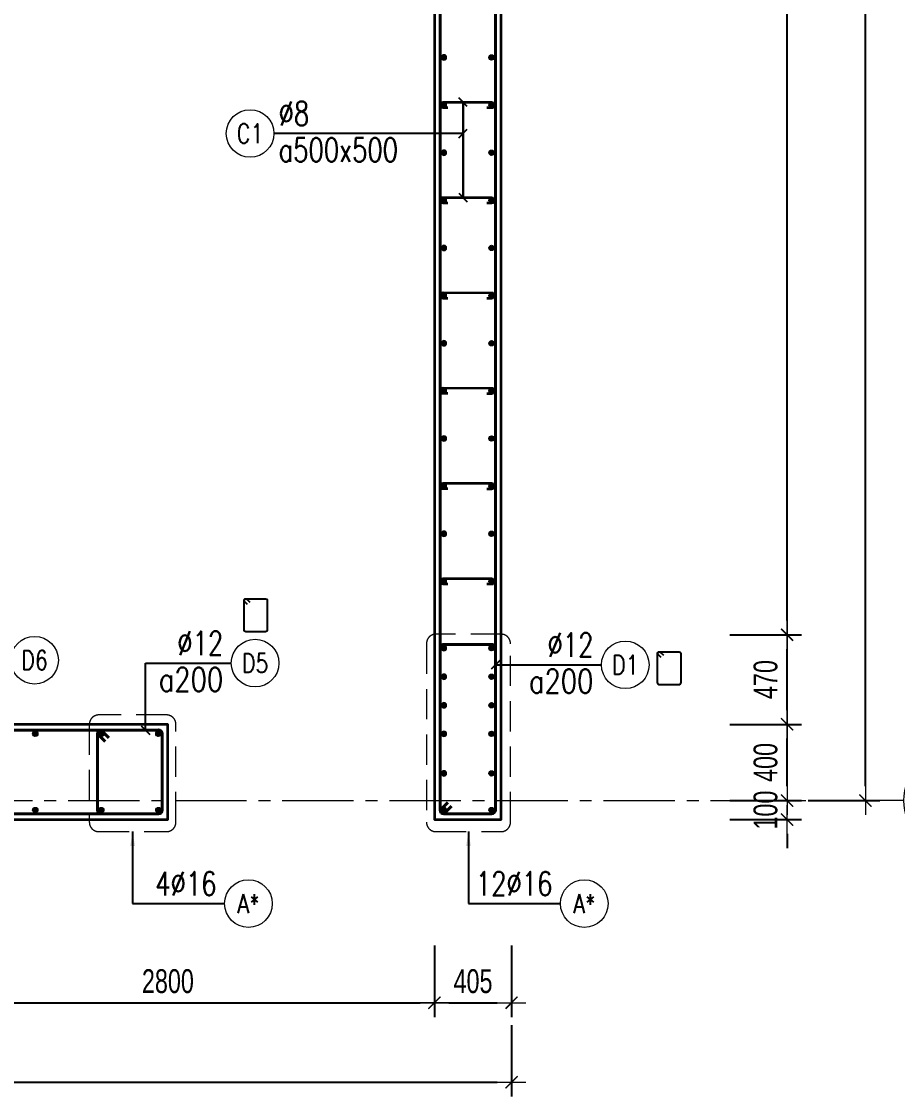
# Model space of a CAD drawing. Header units: millimetres. Extents: x 738475 to 1279438, y -34239 to 156422.
# Drawn here: x 1076493 to 1081094, y 124930 to 130572 of the extents above; entities that cross this region are included whole.
import ezdxf
from ezdxf.enums import TextEntityAlignment as Align

# ---------------------------------------------------------------- set-up
doc = ezdxf.new("R2010")
doc.units = ezdxf.units.MM
doc.header["$MEASUREMENT"] = 0
for name, pattern in [('HIDDEN2', [4.7625, 3.175, -1.5875]), ('HT_Dim Grid$0$CENTER2', [1.125, 0.75, -0.125, 0.125, -0.125]), ('HT_Grid$0$CENTER2', [1.125, 0.75, -0.125, 0.125, -0.125])]:
    doc.linetypes.add(name, pattern=pattern)
doc.layers.get('0').update_dxf_attribs({"lineweight": 20})
doc.layers.get('Defpoints').update_dxf_attribs({"color": 151, "lineweight": 9})
for name, color, linetype, lineweight in [('HT_Dim Grid$0$NDC_S_AXIS', 5, 'HT_Dim Grid$0$CENTER2', 13), ('HT_Dim Grid$0$NDC_S_SYMBOL', 1, 'Continuous', 15), ('HT_Dim Grid$0$NDC_S_TEXT SYMBOL', 7, 'Continuous', 20), ('HT_Grid$0$NDC_S_AXIS', 5, 'HT_Grid$0$CENTER2', 13), ('KC-LEADER', 153, 'Continuous', 18), ('KC-THEP', 6, 'Continuous', 40), ('NDC_S_DIM', 1, 'Continuous', 15), ('NDC_S_HIDDEN', 8, 'HIDDEN2', 13), ('NDC_S_LEADER', 1, 'Continuous', 15), ('NDC_S_REBAR', 4, 'Continuous', 35), ('NDC_S_STIRRUP', 4, 'Continuous', 40), ('NDC_S_VN TEXT', 7, 'Continuous', 20), ('NDC_S_WALL', 6, 'Continuous', 35)]:
    doc.layers.add(name, color=color, linetype=linetype, lineweight=lineweight)
doc.layers.add('Ligature', color=1, linetype='Continuous')
doc.styles.add('HT_Dim Grid$0$NDC_ANNO', font='', dxfattribs={"width": 0.8})
doc.styles.add('NDC_DIM', font='', dxfattribs={"width": 0.75})
doc.styles.add('NDC_EN TXT', font='romans.shx', dxfattribs={"width": 0.8})
doc.styles.get('HT_Dim Grid$0$NDC_ANNO').set_extended_font_data('Dotum')
doc.styles.get('NDC_DIM').set_extended_font_data('Dotum')
doc.dimstyles.new('NDC_dim_30', dxfattribs={"dimscale": 30, "dimtxt": 2.5, "dimasz": 1.5, "dimexe": 1.5, "dimexo": 2.5, "dimgap": 1, "dimtad": 1, "dimdec": 0, "dimzin": 0, "dimdsep": 46, "dimtxsty": 'NDC_DIM', "dimblk": 'DIMMARK', "dimcen": 0.09, "dimdle": 1.2, "dimclrd": 1, "dimclre": 1, "dimclrt": 3, "dimadec": 0, "dimazin": 0, "dimtfac": 1, "dimtdec": 0, "dimtix": 1, "dimtofl": 0, "dimtmove": 0, "dimatfit": 3, "dimfxl": 6, "dimfxlon": 1, "dimtolj": 1, "dimtzin": 0, "dimarcsym": 0})
doc.dimstyles.new('NDC_dim_50', dxfattribs={"dimscale": 50, "dimtxt": 2.5, "dimasz": 1.5, "dimexe": 1.5, "dimexo": 2.5, "dimgap": 1, "dimtad": 1, "dimdec": 0, "dimzin": 0, "dimdsep": 46, "dimtxsty": 'NDC_DIM', "dimblk": 'DIMMARK', "dimcen": 0.09, "dimdle": 1.2, "dimclrd": 1, "dimclre": 1, "dimclrt": 3, "dimadec": 0, "dimazin": 0, "dimtfac": 1, "dimtdec": 0, "dimtix": 1, "dimtofl": 0, "dimtmove": 0, "dimatfit": 3, "dimfxl": 6, "dimfxlon": 1, "dimtolj": 1, "dimtzin": 0, "dimarcsym": 0})

# ---------------------------------------------------------------- blocks, each defined once
blk = doc.blocks.new('*U10')
blk.add_circle((2.5, 0), 2.5)
at = {"layer": 'NDC_S_VN TEXT', "color": 3, "style": 'NDC_EN TXT'}
for tag, width, p in [('DK2', 0.75, (-0.85, 0.85)), ('KC2', 0.8, (-0.85, -2.97))]:
    blk.add_attdef(tag, text='', height=2.5, dxfattribs=dict(at, width=width)).set_placement(p, align=Align.RIGHT)
at = {"layer": 'NDC_S_VN TEXT', "color": 7, "style": 'NDC_EN TXT', "width": 0.8}
blk.add_attdef('SH3', text='', height=2, dxfattribs=at).set_placement((2.5, 0), align=Align.MIDDLE)
blk = doc.blocks.new('DIMMARK')
at = {"layer": 'NDC_S_DIM', "color": 1}
blk.add_line((-1.5, 0), (1, 0), dxfattribs=at)
at = {"layer": 'NDC_S_DIM', "color": 2, "const_width": 0.1}
blk.add_lwpolyline([(-0.424, -0.424), (0.424, 0.424)], dxfattribs=at)
blk = doc.blocks.new('*D1128')
at = {"layer": 'Defpoints', "color": 0, "ltscale": 200, "transparency": 16777216}
for p in [(1076655.7, 135482.8), (1080925.9, 135482.8), (1076655.7, 126482.8)]:
    blk.add_point(p, dxfattribs=at)
at = {"layer": 'NDC_S_DIM', "color": 1, "lineweight": -2, "ltscale": 200, "transparency": 16777216}
for p, q in [((1080625.9, 135482.8), (1081000.9, 135482.8)), ((1080925.9, 126557.8), (1080925.9, 135407.8)), ((1080625.9, 126482.8), (1081000.9, 126482.8))]:
    blk.add_line(p, q, dxfattribs=at)
at = {"layer": 'NDC_S_DIM', "color": 1, "lineweight": -2, "ltscale": 200, "transparency": 16777216, "xscale": 75, "yscale": 75, "zscale": 75}
for p, rotation in [((1080925.9, 135482.8), 90), ((1080925.9, 126482.8), 270)]:
    blk.add_blockref('DIMMARK', p, dxfattribs=dict(at, rotation=rotation))
at = {"layer": 'NDC_S_DIM', "color": 3, "ltscale": 200, "transparency": 16777216, "insert": (1080813.3, 130982.8), "char_height": 125, "attachment_point": 5, "rotation": 90, "style": 'NDC_DIM'}
blk.add_mtext('\\A1;9000', dxfattribs=at)
blk = doc.blocks.new('*U20')
at = {"layer": 'HT_Dim Grid$0$NDC_S_SYMBOL'}
blk.add_line((5, 0), (9, 0), dxfattribs=at)
blk.add_circle((0, 0), 5, dxfattribs=at)
at = {"layer": 'HT_Dim Grid$0$NDC_S_TEXT SYMBOL', "color": 7, "style": 'HT_Dim Grid$0$NDC_ANNO', "width": 0.8}
blk.add_attdef('GRID', text='', height=4, rotation=270, dxfattribs=at).set_placement((0, 0), align=Align.MIDDLE)
blk = doc.blocks.new('*D1084')
at = {"layer": 'Defpoints', "color": 0, "ltscale": 200, "transparency": 16777216}
for p in [(1075919.6, 126482.8), (1075862.2, 126382.8), (1080514.2, 126382.8)]:
    blk.add_point(p, dxfattribs=at)
at = {"layer": 'NDC_S_DIM', "color": 1, "lineweight": -2, "ltscale": 200, "transparency": 16777216}
for p, q in [((1080514.2, 126557.8), (1080514.2, 126632.8)), ((1080214.2, 126482.8), (1080589.2, 126482.8)), ((1080214.2, 126382.8), (1080589.2, 126382.8)), ((1080514.2, 126307.8), (1080514.2, 126232.8))]:
    blk.add_line(p, q, dxfattribs=at)
at = {"layer": 'NDC_S_DIM', "color": 1, "lineweight": -2, "ltscale": 200, "transparency": 16777216, "xscale": 75, "yscale": 75, "zscale": 75}
for p, rotation in [((1080514.2, 126482.8), 270), ((1080514.2, 126382.8), 90)]:
    blk.add_blockref('DIMMARK', p, dxfattribs=dict(at, rotation=rotation))
at = {"layer": 'NDC_S_DIM', "color": 3, "ltscale": 200, "transparency": 16777216, "insert": (1080401.6, 126432.8), "char_height": 125, "attachment_point": 5, "rotation": 90, "style": 'NDC_DIM'}
blk.add_mtext('\\A1;100', dxfattribs=at)
blk = doc.blocks.new('*D1090')
at = {"layer": 'Defpoints', "color": 0, "ltscale": 200, "transparency": 16777216}
for p in [(1079067.4, 126761.6), (1067062.2, 126262.1), (1079067.4, 125004.5)]:
    blk.add_point(p, dxfattribs=at)
at = {"layer": 'NDC_S_DIM', "color": 1, "lineweight": -2, "ltscale": 200, "transparency": 16777216}
for p, q in [((1067062.2, 125304.5), (1067062.2, 124929.5)), ((1079067.4, 125304.5), (1079067.4, 124929.5)), ((1067137.2, 125004.5), (1078992.4, 125004.5))]:
    blk.add_line(p, q, dxfattribs=at)
at = {"layer": 'NDC_S_DIM', "color": 1, "lineweight": -2, "ltscale": 200, "transparency": 16777216, "xscale": 75, "yscale": 75, "zscale": 75, "rotation": 180}
blk.add_blockref('DIMMARK', (1067062.2, 125004.5), dxfattribs=at)
at = {"layer": 'NDC_S_DIM', "color": 1, "lineweight": -2, "ltscale": 200, "transparency": 16777216, "xscale": 75, "yscale": 75, "zscale": 75}
blk.add_blockref('DIMMARK', (1079067.4, 125004.5), dxfattribs=at)
at = {"layer": 'NDC_S_DIM', "color": 3, "ltscale": 200, "transparency": 16777216, "insert": (1073064.8, 125117.1), "char_height": 125, "attachment_point": 5, "style": 'NDC_DIM'}
blk.add_mtext('\\A1;12005', dxfattribs=at)
blk = doc.blocks.new('THEP')
at = {"layer": 'KC-LEADER', "color": 6}
blk.add_circle((0, 0), 14, dxfattribs=at)
at = {"layer": 'KC-THEP'}
for p, q in [((-14, 0), (14, 0)), ((9.9, 9.9), (-9.9, -9.9)), ((-9.9, 9.9), (9.9, -9.9)), ((0, 14), (0, -14))]:
    blk.add_line(p, q, dxfattribs=at)
blk = doc.blocks.new('*U1080')
at = {"layer": 'NDC_S_REBAR'}
blk.add_lwpolyline([(-102.4, -14.7), (-127.4, -14.7, -1), (-127.4, 15.3), (127.4, 14.7, -1), (127.4, -15.3), (102.4, -15.3)], format="xyb", dxfattribs=at)
blk = doc.blocks.new('*U1081')
at = {"layer": 'NDC_S_STIRRUP', "color": 0, "linetype": 'ByBlock', "lineweight": -2, "transparency": 16777216}
for p in [(0, -4000), (0, -4500), (0, -5000), (0, -5500), (0, -6000), (0, -6500)]:
    blk.add_blockref('*U1080', p, dxfattribs=at)
blk = doc.blocks.new('*D1091')
at = {"layer": 'Defpoints', "color": 0, "ltscale": 200, "transparency": 16777216}
for p in [(1078662.2, 126882.8), (1075862.2, 126382.8), (1078662.2, 125421.7)]:
    blk.add_point(p, dxfattribs=at)
at = {"layer": 'NDC_S_DIM', "color": 1, "lineweight": -2, "ltscale": 200, "transparency": 16777216}
for p, q in [((1075862.2, 125721.7), (1075862.2, 125346.7)), ((1078662.2, 125721.7), (1078662.2, 125346.7)), ((1075937.2, 125421.7), (1078587.2, 125421.7))]:
    blk.add_line(p, q, dxfattribs=at)
at = {"layer": 'NDC_S_DIM', "color": 1, "lineweight": -2, "ltscale": 200, "transparency": 16777216, "xscale": 75, "yscale": 75, "zscale": 75, "rotation": 180}
blk.add_blockref('DIMMARK', (1075862.2, 125421.7), dxfattribs=at)
at = {"layer": 'NDC_S_DIM', "color": 1, "lineweight": -2, "ltscale": 200, "transparency": 16777216, "xscale": 75, "yscale": 75, "zscale": 75}
blk.add_blockref('DIMMARK', (1078662.2, 125421.7), dxfattribs=at)
at = {"layer": 'NDC_S_DIM', "color": 3, "ltscale": 200, "transparency": 16777216, "insert": (1077262.2, 125534.2), "char_height": 125, "attachment_point": 5, "style": 'NDC_DIM'}
blk.add_mtext('\\A1;2800', dxfattribs=at)
blk = doc.blocks.new('*D1092')
at = {"layer": 'Defpoints', "color": 0, "ltscale": 200, "transparency": 16777216}
for p in [(1078662.2, 126882.8), (1079067.4, 126882.8), (1079067.4, 125421.7)]:
    blk.add_point(p, dxfattribs=at)
at = {"layer": 'NDC_S_DIM', "color": 1, "lineweight": -2, "ltscale": 200, "transparency": 16777216}
for p, q in [((1078662.2, 125721.7), (1078662.2, 125346.7)), ((1079067.4, 125721.7), (1079067.4, 125346.7)), ((1078737.2, 125421.7), (1078992.4, 125421.7))]:
    blk.add_line(p, q, dxfattribs=at)
at = {"layer": 'NDC_S_DIM', "color": 1, "lineweight": -2, "ltscale": 200, "transparency": 16777216, "xscale": 75, "yscale": 75, "zscale": 75, "rotation": 180}
blk.add_blockref('DIMMARK', (1078662.2, 125421.7), dxfattribs=at)
at = {"layer": 'NDC_S_DIM', "color": 1, "lineweight": -2, "ltscale": 200, "transparency": 16777216, "xscale": 75, "yscale": 75, "zscale": 75}
blk.add_blockref('DIMMARK', (1079067.4, 125421.7), dxfattribs=at)
at = {"layer": 'NDC_S_DIM', "color": 3, "ltscale": 200, "transparency": 16777216, "insert": (1078864.8, 125534.2), "char_height": 125, "attachment_point": 5, "style": 'NDC_DIM'}
blk.add_mtext('\\A1;405', dxfattribs=at)
blk = doc.blocks.new('*U12')
blk.add_circle((-2.5, 0), 2.5)
at = {"layer": 'NDC_S_VN TEXT', "color": 3, "style": 'NDC_EN TXT', "width": 0.75}
for tag, p in [('DK1', (0.5, 0.85)), ('KC1', (0.5, -2.97))]:
    blk.add_attdef(tag, p, '', height=2.5, dxfattribs=at)
at = {"layer": 'NDC_S_VN TEXT', "color": 7, "style": 'NDC_EN TXT', "width": 0.8}
blk.add_attdef('SH2', text='', height=2, dxfattribs=at).set_placement((-2.5, 0), align=Align.MIDDLE)
blk = doc.blocks.new('*U9')
blk.add_circle((2.5, 0), 2.5)
at = {"layer": 'NDC_S_VN TEXT', "color": 3, "style": 'NDC_EN TXT', "width": 0.75}
blk.add_attdef('DK2', text='', height=2.5, dxfattribs=at).set_placement((-0.85, 0.85), align=Align.RIGHT)
at = {"layer": 'NDC_S_VN TEXT', "color": 7, "style": 'NDC_EN TXT', "width": 0.8}
blk.add_attdef('SH3', text='', height=2, dxfattribs=at).set_placement((2.5, 0), align=Align.MIDDLE)
blk = doc.blocks.new('*D1096')
at = {"layer": 'Defpoints', "color": 0, "ltscale": 200, "transparency": 16777216}
for p in [(1078662.2, 126882.8), (1080514.2, 126882.8), (1075919.6, 126482.8)]:
    blk.add_point(p, dxfattribs=at)
at = {"layer": 'NDC_S_DIM', "color": 1, "lineweight": -2, "ltscale": 200, "transparency": 16777216}
for p, q in [((1080214.2, 126882.8), (1080589.2, 126882.8)), ((1080514.2, 126557.8), (1080514.2, 126807.8)), ((1080214.2, 126482.8), (1080589.2, 126482.8))]:
    blk.add_line(p, q, dxfattribs=at)
at = {"layer": 'NDC_S_DIM', "color": 1, "lineweight": -2, "ltscale": 200, "transparency": 16777216, "xscale": 75, "yscale": 75, "zscale": 75}
for p, rotation in [((1080514.2, 126882.8), 90), ((1080514.2, 126482.8), 270)]:
    blk.add_blockref('DIMMARK', p, dxfattribs=dict(at, rotation=rotation))
at = {"layer": 'NDC_S_DIM', "color": 3, "ltscale": 200, "transparency": 16777216, "insert": (1080401.6, 126682.8), "char_height": 125, "attachment_point": 5, "rotation": 90, "style": 'NDC_DIM'}
blk.add_mtext('\\A1;400', dxfattribs=at)
blk = doc.blocks.new('*D1097')
at = {"layer": 'Defpoints', "color": 0, "ltscale": 200, "transparency": 16777216}
for p in [(1078869, 127353.1), (1080514.2, 127353.1), (1078662.2, 126882.8)]:
    blk.add_point(p, dxfattribs=at)
at = {"layer": 'NDC_S_DIM', "color": 1, "lineweight": -2, "ltscale": 200, "transparency": 16777216}
for p, q in [((1080214.2, 127353.1), (1080589.2, 127353.1)), ((1080514.2, 126957.8), (1080514.2, 127278.1)), ((1080214.2, 126882.8), (1080589.2, 126882.8))]:
    blk.add_line(p, q, dxfattribs=at)
at = {"layer": 'NDC_S_DIM', "color": 1, "lineweight": -2, "ltscale": 200, "transparency": 16777216, "xscale": 75, "yscale": 75, "zscale": 75}
for p, rotation in [((1080514.2, 127353.1), 90), ((1080514.2, 126882.8), 270)]:
    blk.add_blockref('DIMMARK', p, dxfattribs=dict(at, rotation=rotation))
at = {"layer": 'NDC_S_DIM', "color": 3, "ltscale": 200, "transparency": 16777216, "insert": (1080401.6, 127117.9), "char_height": 125, "attachment_point": 5, "rotation": 90, "style": 'NDC_DIM'}
blk.add_mtext('\\A1;470', dxfattribs=at)
blk = doc.blocks.new('*D1098')
at = {"layer": 'Defpoints', "color": 0, "ltscale": 200, "transparency": 16777216}
for p in [(1078897.2, 134582.3), (1080514.2, 134582.3), (1078869, 127353.1)]:
    blk.add_point(p, dxfattribs=at)
at = {"layer": 'NDC_S_DIM', "color": 1, "lineweight": -2, "ltscale": 200, "transparency": 16777216}
for p, q in [((1080214.2, 134582.3), (1080589.2, 134582.3)), ((1080514.2, 127428.1), (1080514.2, 134507.3)), ((1080214.2, 127353.1), (1080589.2, 127353.1))]:
    blk.add_line(p, q, dxfattribs=at)
at = {"layer": 'NDC_S_DIM', "color": 1, "lineweight": -2, "ltscale": 200, "transparency": 16777216, "xscale": 75, "yscale": 75, "zscale": 75}
for p, rotation in [((1080514.2, 134582.3), 90), ((1080514.2, 127353.1), 270)]:
    blk.add_blockref('DIMMARK', p, dxfattribs=dict(at, rotation=rotation))
at = {"layer": 'NDC_S_DIM', "color": 3, "ltscale": 200, "transparency": 16777216, "insert": (1080401.6, 130967.7), "char_height": 125, "attachment_point": 5, "rotation": 90, "style": 'NDC_DIM'}
blk.add_mtext('\\A1;7229', dxfattribs=at)

msp = doc.modelspace()

# ---------------------------------------------------------------- linework, layer by layer
at = {"layer": 'HT_Grid$0$NDC_S_AXIS', "ltscale": 500}
msp.add_line((1062112.856, 126482.751), (1080925.875, 126482.751), dxfattribs=at)
at = {"layer": 'Ligature'}
for points in [[(1077681.001, 127512.162), (1077665.035, 127528.127, -0.66817864), (1077670.808, 127542.066), (1077775.437, 127542.066, -0.41421356), (1077783.602, 127533.901), (1077783.602, 127376.793, -0.41421356), (1077775.437, 127368.628), (1077670.808, 127368.628, -0.41421356), (1077662.643, 127376.793), (1077662.643, 127533.901, -0.66817864), (1077676.582, 127539.674), (1077692.547, 127523.708)], [(1079852.939, 127234.129), (1079836.974, 127250.095, -0.66817864), (1079842.747, 127264.033), (1079947.376, 127264.033, -0.41421356), (1079955.541, 127255.868), (1079955.541, 127098.761, -0.41421356), (1079947.376, 127090.596), (1079842.747, 127090.596, -0.41421356), (1079834.582, 127098.761), (1079834.582, 127255.868, -0.66817864), (1079848.52, 127261.642), (1079864.486, 127245.676)]]:
    msp.add_lwpolyline(points, format="xyb", dxfattribs=at)
at = {"layer": 'NDC_S_HIDDEN', "ltscale": 50}
for points in [[(1078670.347, 126319.664), (1079011.631, 126319.664, 0.41421356), (1079061.631, 126369.664), (1079061.631, 127306.139, 0.41421356), (1079011.631, 127356.139), (1078670.347, 127356.139, 0.41421356), (1078620.347, 127306.139), (1078620.347, 126369.664, 0.41421356)], [(1076899.508, 126319.664), (1077254.557, 126319.664, 0.41421356), (1077304.557, 126369.664), (1077304.557, 126882.136, 0.41421356), (1077254.557, 126932.136), (1076899.508, 126932.136, 0.41421356), (1076849.508, 126882.136), (1076849.508, 126369.664, 0.41421356)]]:
    msp.add_lwpolyline(points, format="xyb", close=True, dxfattribs=at)
at = {"layer": 'NDC_S_STIRRUP'}
for points in [[(1078732.232, 135492.751), (1078692.232, 135532.751, -0.41421356), (1078712.232, 135552.751), (1078962.232, 135552.751, -0.41421356), (1078982.232, 135532.751), (1078982.232, 126432.751, -0.41421356), (1078962.232, 126412.751), (1078712.232, 126412.751, -0.41421356), (1078692.232, 126432.751), (1078692.232, 135532.751, -0.41421356), (1078712.232, 135552.751), (1078752.232, 135512.751)], [(1078732.232, 126472.751), (1078692.232, 126432.751, 0.41421356), (1078712.232, 126412.751), (1078962.232, 126412.751, 0.41421356), (1078982.232, 126432.751), (1078982.232, 127282.568, 0.41421356), (1078962.232, 127302.568), (1078712.232, 127302.568, 0.41421356), (1078692.232, 127282.568), (1078692.232, 126432.751, 0.41421356), (1078712.232, 126412.751), (1078752.232, 126452.751)], [(1072952.232, 126812.751), (1072912.232, 126852.751, 0.41421356), (1072892.232, 126832.751), (1072892.232, 126432.751, 0.41421356), (1072912.232, 126412.751), (1077212.232, 126412.751, 0.41421356), (1077232.232, 126432.751), (1077232.232, 126832.751, 0.41421356), (1077212.232, 126852.751), (1072912.232, 126852.751, 0.41421356), (1072892.232, 126832.751), (1072932.232, 126792.751)], [(1076952.232, 126812.751), (1076912.232, 126852.751, 0.41421356), (1076892.232, 126832.751), (1076892.232, 126432.751, 0.41421356), (1076912.232, 126412.751), (1077212.277, 126413.26, 0.41421356), (1077232.277, 126433.26), (1077232.277, 126833.26, 0.41421356), (1077212.277, 126853.26), (1076912.232, 126852.751, 0.41421356), (1076892.232, 126832.751), (1076932.232, 126792.751)]]:
    msp.add_lwpolyline(points, format="xyb", dxfattribs=at)
at = {"layer": 'NDC_S_WALL'}
msp.add_lwpolyline([(1072862.232, 126882.751), (1072862.232, 126382.751), (1077262.232, 126382.751), (1077262.232, 126882.751), (1075862.232, 126882.751), (1075862.232, 133252.751), (1078662.232, 133252.751), (1078662.232, 126382.751), (1079012.232, 126382.751), (1079012.232, 135582.751), (1074612.232, 135582.751), (1074612.232, 135082.751), (1075362.232, 135082.751), (1075362.232, 130132.751), (1073162.232, 130132.751), (1073162.232, 135082.751), (1073812.232, 135082.751), (1073812.232, 135582.751), (1071962.232, 135582.751), (1071962.232, 135082.751), (1072862.232, 135082.751), (1072862.232, 133032.751), (1070062.232, 133032.751)], dxfattribs=at)

# ---------------------------------------------------------------- block references
at = {"layer": 'HT_Dim Grid$0$NDC_S_AXIS'}
ref = msp.add_blockref('*U20', (1081375.875, 126482.751), dxfattribs=dict(at, xscale=-50, yscale=50, zscale=50))
ref.add_attrib('GRID', 'Y3', dxfattribs={"layer": 'HT_Dim Grid$0$NDC_S_TEXT SYMBOL', "color": 7, "height": 200, "style": 'HT_Dim Grid$0$NDC_ANNO', "width": 0.8}).set_placement((1081375.875, 126482.751), align=Align.MIDDLE)
at = {"layer": 'KC-THEP', "xscale": -1, "rotation": 170.3314355693972}
for p in [(1078712.232, 130382.934), (1078712.232, 130132.934), (1078712.232, 129882.934), (1078712.232, 129632.934), (1078712.232, 129382.934), (1078712.232, 129132.934), (1078712.232, 128882.934), (1078712.232, 128632.934), (1078712.232, 128382.934), (1078712.232, 128132.934), (1078712.232, 127882.934), (1078712.232, 127632.934), (1078712.232, 127282.751), (1078712.232, 127132.751), (1078712.232, 126982.751), (1078712.232, 126832.751), (1078712.232, 126625.205), (1078712.232, 126432.751)]:
    msp.add_blockref('THEP', p, dxfattribs=at)
at = {"layer": 'KC-THEP'}
for p, rotation in [((1078962.232, 130382.934), 189.6685644363809), ((1078962.232, 130132.934), 189.6685644363809), ((1078962.232, 129882.934), 189.6685644363809), ((1078962.232, 129632.934), 189.6685644363809), ((1078962.232, 129382.934), 189.6685644363809), ((1078962.232, 129132.934), 189.6685644363809), ((1078962.232, 128882.934), 189.6685644363809), ((1078962.232, 128632.934), 189.6685644363809), ((1078962.232, 128382.934), 189.6685644363809), ((1078962.232, 128132.934), 189.6685644363809), ((1078962.232, 127882.934), 189.6685644363809), ((1078962.232, 127632.934), 189.6685644363809), ((1078962.232, 127282.751), 189.6685644363809), ((1078962.232, 127132.751), 189.6685644363809), ((1078962.232, 126982.751), 189.6685644363809), ((1076565.744, 126832.751), 9.668564436380946), ((1076912.232, 126832.751), 9.668564436380946), ((1077212.232, 126832.751), 9.668564436380946), ((1078962.232, 126832.751), 189.6685644363809), ((1078962.232, 126625.205), 189.6685644363809), ((1076565.744, 126432.751), 9.668564436380946), ((1076912.232, 126432.751), 9.668564436380946), ((1077212.232, 126432.751), 9.668564436380946), ((1078962.232, 126432.751), 189.6685644363809)]:
    msp.add_blockref('THEP', p, dxfattribs=dict(at, rotation=rotation))
at = {"layer": 'NDC_S_STIRRUP'}
msp.add_blockref('*U1081', (1078834.881, 134133.194), dxfattribs=at)
at = {"layer": 'NDC_S_VN TEXT', "xscale": 50, "yscale": 50, "zscale": 50}
for name, p, values in [('*U12', (1077818.941, 129983.879), {'SH2': 'C1', 'DK1': '%%c8', 'KC1': 'a500x500'}), ('*U10', (1076436.789, 127219.479), {'SH3': 'D6', 'DK2': '%%C12', 'KC2': 'a200'}), ('*U10', (1077595.281, 127204.072), {'SH3': 'D5', 'DK2': '%%c12', 'KC2': 'a200'}), ('*U10', (1079539.523, 127195.13), {'SH3': 'D1', 'DK2': '%%c12', 'KC2': 'a200'}), ('*U9', (1077560.213, 125941.954), {'SH3': 'A*', 'DK2': '4%%C16'}), ('*U9', (1079324.17, 125941.954), {'SH3': 'A*', 'DK2': '12%%C16'})]:
    msp.add_blockref(name, p, dxfattribs=at).add_auto_attribs(values)

# ---------------------------------------------------------------- dimensions: what is measured, and where the dimension line sits
at = {"layer": 'NDC_S_DIM', "ltscale": 200}
dim = msp.add_linear_dim(base=(1080925.875, 135482.751), p1=(1076655.689, 126482.751), p2=(1076655.689, 135482.751), angle=90, dimstyle='NDC_dim_50', dxfattribs=at)
dim.commit()
dim.dimension.update_dxf_attribs({"geometry": '*D1128', "text_midpoint": (1080813.29, 130982.751)})
for base, p1, p2, picture, middle in [((1080514.22, 134582.342), (1078868.96, 127353.139), (1078897.19, 134582.342), '*D1098', (1080401.635, 130967.741)), ((1080514.22, 127353.139), (1078662.232, 126882.751), (1078868.96, 127353.139), '*D1097', (1080401.635, 127117.945)), ((1080514.22, 126882.751), (1075919.634, 126482.751), (1078662.232, 126882.751), '*D1096', (1080401.635, 126682.751)), ((1080514.22, 126382.751), (1075919.634, 126482.751), (1075862.232, 126382.751), '*D1084', (1080401.635, 126432.751))]:
    dim = msp.add_linear_dim(base=base, p1=p1, p2=p2, angle=90, dimstyle='NDC_dim_50', override={"dimtmove": 1}, dxfattribs=at)
    dim.commit()
    dim.dimension.update_dxf_attribs({"geometry": picture, "text_midpoint": middle})
for base, p1, p2, picture, middle in [((1078662.232, 125421.66), (1075862.232, 126382.751), (1078662.232, 126882.751), '*D1091', (1077262.232, 125534.245)), ((1079067.446, 125421.66), (1078662.232, 126882.751), (1079067.446, 126882.751), '*D1092', (1078864.839, 125534.245)), ((1079067.446, 125004.515), (1067062.232, 126262.09), (1079067.446, 126761.566), '*D1090', (1073064.839, 125117.1))]:
    dim = msp.add_linear_dim(base=base, p1=p1, p2=p2, dimstyle='NDC_dim_50', override={"dimtmove": 1}, dxfattribs=at)
    dim.commit()
    dim.dimension.update_dxf_attribs({"geometry": picture, "text_midpoint": middle})

# ---------------------------------------------------------------- leaders
at = {"layer": 'NDC_S_LEADER'}
for points, dimstyle, override in [([(1078812.254, 130148.241), (1078812.329, 129648.24)], 'NDC_dim_30', {"dimtad": 0, "dimldrblk": 'Oblique'}), ([(1078812.329, 129648.24), (1078812.254, 130148.241)], 'NDC_dim_30', {"dimtad": 0, "dimldrblk": 'Oblique'}), ([(1078812.254, 129983.878), (1077818.941, 129983.878)], 'NDC_dim_30', {"dimtad": 0, "dimldrblk": 'Oblique'}), ([(1077144.856, 126852.493), (1077144.856, 127204.072), (1077595.281, 127204.072)], 'NDC_dim_30', {"dimtad": 0, "dimldrblk": 'Oblique'}), ([(1078982.232, 127195.13), (1079537.448, 127195.13)], 'NDC_dim_30', {"dimtad": 0, "dimldrblk": 'Oblique'}), ([(1077077.032, 126319.664), (1077077.032, 125941.954), (1077560.213, 125941.954)], 'NDC_dim_50', {"dimtad": 0}), ([(1078840.989, 126319.664), (1078840.989, 125941.954), (1079324.17, 125941.954)], 'NDC_dim_50', {"dimtad": 0})]:
    msp.add_leader(points, dimstyle=dimstyle, override=override, dxfattribs=at)

doc.saveas('drawing.dxf')
